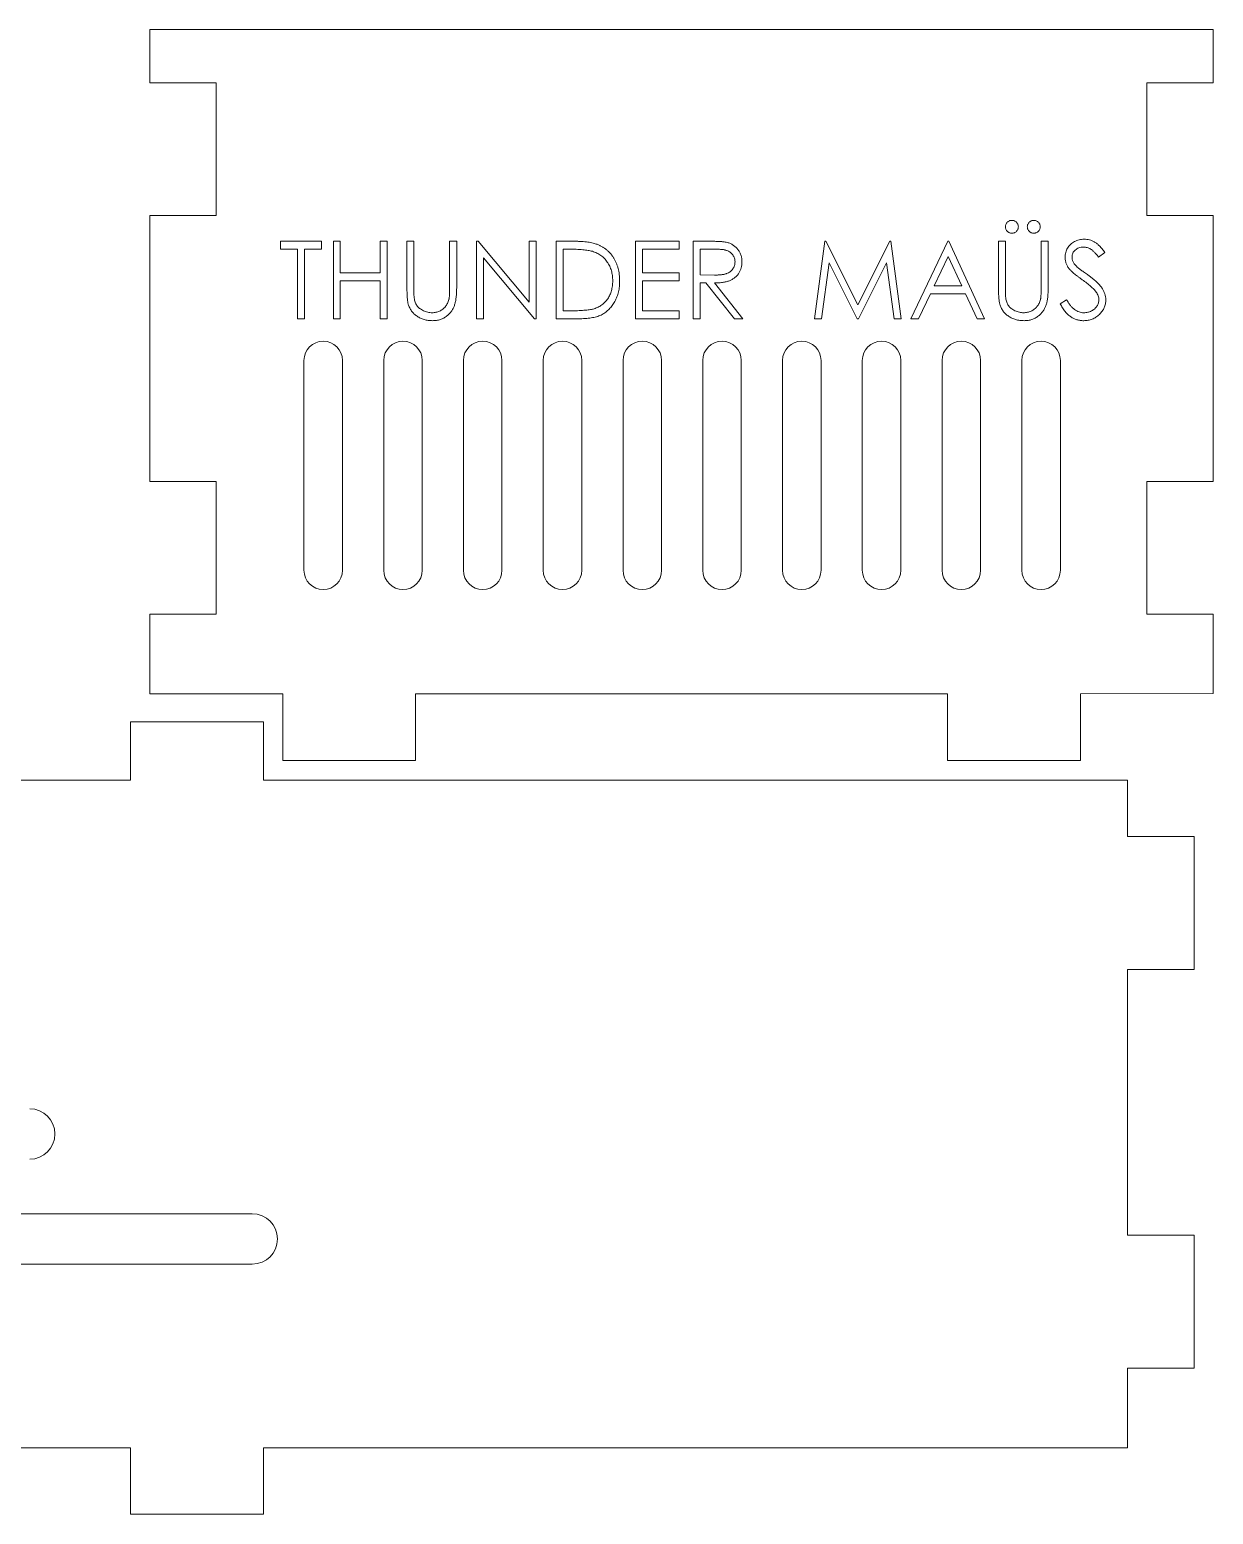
# Model space of a CAD drawing. Header units: millimetres. Extents: x 484 to 740, y 11 to 485.
# Drawn here: x 627.3 to 740.4, y 342.9 to 484.8 of the extents above; entities that cross this region are included whole.
import ezdxf

# ---------------------------------------------------------------- set-up
doc = ezdxf.new("R2010")
doc.units = ezdxf.units.MM

msp = doc.modelspace()

# ---------------------------------------------------------------- linework, layer by layer
at = {"color": 7, "linetype": 'Continuous', "lineweight": 15}
for p, q in [((638.8, 479.7), (638.8, 484.78)), ((638.8, 484.78), (740.4, 484.78)), ((740.4, 484.78), (740.4, 479.7)), ((645.15, 479.7), (638.8, 479.7)), ((645.15, 467), (645.15, 479.7)), ((740.4, 479.7), (734.05, 479.7)), ((734.05, 479.7), (734.05, 467)), ((638.8, 467), (645.15, 467)), ((638.8, 441.6), (638.8, 467)), ((734.05, 467), (740.4, 467)), ((740.4, 467), (740.4, 441.6)), ((651.3, 464.56), (655.2, 464.56)), ((651.3, 463.8), (651.3, 464.56)), ((655.2, 464.56), (655.2, 463.8)), ((656.34, 464.56), (657, 464.56)), ((656.34, 457.15), (656.34, 464.56)), ((657, 464.56), (657, 461.52)), ((660.8, 464.56), (661.47, 464.56)), ((660.8, 461.52), (660.8, 464.56)), ((661.47, 464.56), (661.47, 457.15)), ((663.37, 464.56), (664.03, 464.56)), ((663.37, 460.08), (663.37, 464.56)), ((664.03, 464.56), (664.03, 460.12)), ((667.45, 464.56), (668.12, 464.56)), ((667.45, 460.12), (667.45, 464.56)), ((668.12, 464.56), (668.12, 460.08)), ((670.02, 464.56), (670.16, 464.56)), ((670.02, 457.15), (670.02, 464.56)), ((670.16, 464.56), (675.05, 458.73)), ((675.05, 464.56), (675.71, 464.56)), ((675.05, 458.73), (675.05, 464.56)), ((675.71, 464.56), (675.71, 457.15)), ((677.61, 464.56), (679.11, 464.56)), ((677.61, 457.15), (677.61, 464.56)), ((685.21, 464.56), (689.39, 464.56)), ((685.21, 457.15), (685.21, 464.56)), ((689.39, 464.56), (689.39, 463.8)), ((690.72, 464.56), (692.2, 464.56)), ((690.72, 457.15), (690.72, 464.56)), ((702.31, 457.15), (703.29, 464.56)), ((703.29, 464.56), (703.38, 464.56)), ((703.38, 464.56), (706.44, 458.48)), ((706.44, 458.48), (709.49, 464.56)), ((709.49, 464.56), (709.59, 464.56)), ((709.59, 464.56), (710.57, 457.15)), ((711.52, 457.15), (715.04, 464.56)), ((715.04, 464.56), (715.13, 464.56)), ((715.13, 464.56), (718.55, 457.15)), ((719.88, 464.56), (720.54, 464.56)), ((719.88, 460.08), (719.88, 464.56)), ((720.54, 464.56), (720.54, 460.12)), ((723.96, 464.56), (724.63, 464.56)), ((723.96, 460.12), (723.96, 464.56)), ((724.63, 464.56), (724.63, 460.08)), ((652.92, 463.8), (651.3, 463.8)), ((652.92, 457.15), (652.92, 463.8)), ((653.58, 463.8), (653.58, 457.15)), ((655.2, 463.8), (653.58, 463.8)), ((675.56, 457.15), (670.68, 462.97)), ((670.68, 462.97), (670.68, 457.15)), ((678.28, 463.8), (678.28, 457.91)), ((678.8, 463.8), (678.28, 463.8)), ((685.88, 463.8), (685.88, 461.52)), ((689.39, 463.8), (685.88, 463.8)), ((691.39, 463.8), (691.39, 461.33)), ((692.77, 463.8), (691.39, 463.8)), ((715.08, 463.11), (713.73, 460.28)), ((716.38, 460.28), (715.08, 463.11)), ((730.04, 463.49), (729.44, 463.04)), ((657, 461.52), (660.8, 461.52)), ((685.88, 461.52), (689.39, 461.52)), ((689.39, 461.52), (689.39, 460.76)), ((691.39, 461.33), (692.74, 461.32)), ((703.69, 462.49), (702.98, 457.15)), ((706.37, 457.15), (703.69, 462.49)), ((709.19, 462.48), (706.52, 457.15)), ((709.9, 457.15), (709.19, 462.48)), ((657, 460.76), (657, 457.15)), ((660.8, 460.76), (657, 460.76)), ((660.8, 457.15), (660.8, 460.76)), ((685.88, 460.76), (685.88, 457.91)), ((689.39, 460.76), (685.88, 460.76)), ((691.39, 460.57), (691.39, 457.15)), ((691.93, 460.57), (691.39, 460.57)), ((694.65, 457.15), (691.93, 460.57)), ((692.75, 460.57), (695.47, 457.15)), ((713.73, 460.28), (716.38, 460.28)), ((713.37, 459.53), (712.25, 457.15)), ((716.73, 459.53), (713.37, 459.53)), ((717.83, 457.15), (716.73, 459.53)), ((725.77, 458.58), (726.39, 458.96)), ((653.58, 457.15), (652.92, 457.15)), ((657, 457.15), (656.34, 457.15)), ((661.47, 457.15), (660.8, 457.15)), ((670.68, 457.15), (670.02, 457.15)), ((675.71, 457.15), (675.56, 457.15)), ((679.91, 457.15), (677.61, 457.15)), ((678.28, 457.91), (679.13, 457.91)), ((689.39, 457.15), (685.21, 457.15)), ((685.88, 457.91), (689.39, 457.91)), ((689.39, 457.91), (689.39, 457.15)), ((691.39, 457.15), (690.72, 457.15)), ((695.47, 457.15), (694.65, 457.15)), ((702.98, 457.15), (702.31, 457.15)), ((706.52, 457.15), (706.37, 457.15)), ((710.57, 457.15), (709.9, 457.15)), ((712.25, 457.15), (711.52, 457.15)), ((718.55, 457.15), (717.83, 457.15)), ((653.53, 453.16), (653.53, 433.1)), ((657.21, 453.16), (657.21, 433.1)), ((661.15, 453.16), (661.15, 433.1)), ((664.83, 453.16), (664.83, 433.1)), ((668.77, 453.16), (668.77, 433.1)), ((672.45, 453.16), (672.45, 433.1)), ((676.39, 453.16), (676.39, 433.1)), ((680.07, 453.16), (680.07, 433.1)), ((684.01, 453.16), (684.01, 433.1)), ((687.69, 453.16), (687.69, 433.1)), ((691.63, 453.16), (691.63, 433.1)), ((695.31, 453.16), (695.31, 433.1)), ((699.25, 453.16), (699.25, 433.1)), ((702.93, 453.16), (702.93, 433.1)), ((706.87, 453.16), (706.87, 433.1)), ((710.55, 453.16), (710.55, 433.1)), ((714.49, 453.16), (714.49, 433.1)), ((718.17, 453.16), (718.17, 433.1)), ((722.11, 453.16), (722.11, 433.1)), ((725.79, 453.16), (725.79, 433.1)), ((645.15, 441.6), (638.8, 441.6)), ((645.15, 428.9), (645.15, 441.6)), ((740.4, 441.6), (734.05, 441.6)), ((734.05, 441.6), (734.05, 428.9)), ((638.8, 428.9), (645.15, 428.9)), ((638.8, 421.28), (638.8, 428.9)), ((734.05, 428.9), (740.4, 428.9)), ((740.4, 428.9), (740.4, 421.34)), ((651.5, 421.28), (638.8, 421.28)), ((651.5, 414.93), (651.5, 421.28)), ((715, 421.28), (664.2, 421.28)), ((664.2, 421.28), (664.2, 414.93)), ((715, 414.93), (715, 421.28)), ((740.4, 421.34), (727.7, 421.28)), ((727.7, 421.28), (727.7, 414.93)), ((636.96, 418.63), (636.96, 413.04)), ((649.66, 418.63), (636.96, 418.63)), ((649.66, 413.04), (649.66, 418.63)), ((664.2, 414.93), (651.5, 414.93)), ((727.7, 414.93), (715, 414.93)), ((636.96, 413.04), (586.16, 413.04)), ((732.21, 413.04), (649.66, 413.04)), ((732.21, 407.64), (732.21, 413.04)), ((738.56, 407.64), (732.21, 407.64)), ((738.56, 394.94), (738.56, 407.64)), ((732.21, 394.94), (738.56, 394.94)), ((732.21, 369.54), (732.21, 394.94)), ((648.59, 371.6), (572.39, 371.6)), ((738.56, 369.54), (732.21, 369.54)), ((738.56, 356.84), (738.56, 369.54)), ((572.39, 366.78), (648.59, 366.78)), ((732.21, 356.84), (738.56, 356.84)), ((732.21, 349.22), (732.21, 356.84)), ((586.16, 349.22), (636.96, 349.22)), ((636.96, 349.22), (636.96, 342.87)), ((649.66, 349.22), (732.21, 349.22)), ((649.66, 342.87), (649.66, 349.22)), ((636.96, 342.87), (649.66, 342.87))]:
    msp.add_line(p, q, dxfattribs=at)
for centre, radius, start, end in [((655.37, 453.16), 1.84, 0, 180), ((662.99, 453.16), 1.84, 0, 180), ((670.61, 453.16), 1.84, 0, 180), ((678.23, 453.16), 1.84, 0, 180), ((685.85, 453.16), 1.84, 0, 180), ((693.47, 453.16), 1.84, 0, 180), ((701.09, 453.16), 1.84, 0, 180), ((708.71, 453.16), 1.84, 0, 180), ((716.33, 453.16), 1.84, 0, 180), ((723.95, 453.16), 1.84, 0, 180), ((655.37, 433.1), 1.84, 180, 0), ((662.99, 433.1), 1.84, 180, 0), ((670.61, 433.1), 1.84, 180, 0), ((678.23, 433.1), 1.84, 180, 0), ((685.85, 433.1), 1.84, 180, 0), ((693.47, 433.1), 1.84, 180, 0), ((701.09, 433.1), 1.84, 180, 0), ((708.71, 433.1), 1.84, 180, 0), ((716.33, 433.1), 1.84, 180, 0), ((723.95, 433.1), 1.84, 180, 0), ((627.33, 379.22), 2.41, 270, 90), ((648.59, 369.19), 2.41, 270, 90)]:
    msp.add_arc(centre, radius, start, end, dxfattribs=at)
for points, knots in [([(720.54, 465.94), (720.55, 465.98), (720.55, 466.06), (720.59, 466.17), (720.64, 466.28), (720.72, 466.38), (720.82, 466.45), (720.92, 466.51), (721.04, 466.55), (721.12, 466.55), (721.16, 466.55)], [0, 0, 0, 0, 0.1276753, 0.250722, 0.3726778, 0.4999116, 0.6271455, 0.751179, 0.8723247, 1, 1, 1, 1]), ([(721.16, 465.32), (721.12, 465.32), (721.04, 465.33), (720.92, 465.36), (720.82, 465.42), (720.72, 465.5), (720.64, 465.59), (720.59, 465.7), (720.55, 465.81), (720.55, 465.89), (720.54, 465.94)], [0, 0, 0, 0, 0.127728, 0.249359, 0.372713, 0.5, 0.627287, 0.750641, 0.872272, 1, 1, 1, 1]), ([(721.16, 466.55), (721.2, 466.55), (721.28, 466.55), (721.4, 466.51), (721.51, 466.45), (721.6, 466.38), (721.68, 466.28), (721.74, 466.18), (721.77, 466.06), (721.78, 465.98), (721.78, 465.94)], [0, 0, 0, 0, 0.127619, 0.250182, 0.372822, 0.5, 0.627178, 0.749818, 0.872381, 1, 1, 1, 1]), ([(721.78, 465.94), (721.78, 465.89), (721.77, 465.81), (721.74, 465.7), (721.68, 465.59), (721.6, 465.5), (721.51, 465.42), (721.4, 465.36), (721.28, 465.33), (721.2, 465.32), (721.16, 465.32)], [0, 0, 0, 0, 0.127675, 0.248821, 0.372855, 0.500088, 0.627322, 0.749278, 0.872325, 1, 1, 1, 1]), ([(722.63, 465.94), (722.64, 465.98), (722.64, 466.06), (722.68, 466.17), (722.73, 466.28), (722.81, 466.38), (722.91, 466.45), (723.01, 466.51), (723.13, 466.55), (723.21, 466.55), (723.25, 466.55)], [0, 0, 0, 0, 0.127675, 0.250722, 0.372678, 0.499912, 0.627145, 0.751179, 0.872325, 1, 1, 1, 1]), ([(723.25, 465.32), (723.21, 465.32), (723.13, 465.33), (723.01, 465.36), (722.91, 465.42), (722.81, 465.5), (722.73, 465.59), (722.68, 465.7), (722.64, 465.81), (722.64, 465.89), (722.63, 465.94)], [0, 0, 0, 0, 0.127728, 0.249359, 0.372713, 0.5, 0.627287, 0.750641, 0.872272, 1, 1, 1, 1]), ([(723.25, 466.55), (723.29, 466.55), (723.37, 466.55), (723.49, 466.51), (723.6, 466.45), (723.69, 466.38), (723.77, 466.28), (723.83, 466.18), (723.86, 466.06), (723.87, 465.98), (723.87, 465.94)], [0, 0, 0, 0, 0.127619, 0.250182, 0.372822, 0.5, 0.627178, 0.749818, 0.872381, 1, 1, 1, 1]), ([(723.87, 465.94), (723.87, 465.89), (723.86, 465.81), (723.83, 465.7), (723.77, 465.59), (723.69, 465.5), (723.6, 465.42), (723.49, 465.36), (723.37, 465.33), (723.29, 465.32), (723.25, 465.32)], [0, 0, 0, 0, 0.1276753, 0.248821, 0.3728545, 0.5000884, 0.6273222, 0.749278, 0.8723247, 1, 1, 1, 1]), ([(679.11, 464.56), (679.24, 464.56), (679.49, 464.56), (679.85, 464.54), (680.19, 464.52), (680.5, 464.49), (680.78, 464.46), (681.03, 464.41), (681.26, 464.36), (681.4, 464.31), (681.46, 464.29)], [0, 0, 0, 0, 0.164289, 0.317406, 0.458844, 0.589367, 0.707831, 0.81577, 0.91288, 1, 1, 1, 1]), ([(681.46, 464.29), (681.55, 464.26), (681.72, 464.19), (681.96, 464.07), (682.18, 463.93), (682.4, 463.78), (682.59, 463.61), (682.78, 463.42), (682.95, 463.21), (683.1, 462.98), (683.24, 462.75), (683.36, 462.5), (683.46, 462.23), (683.55, 461.96), (683.61, 461.68), (683.66, 461.38), (683.69, 461.07), (683.69, 460.87), (683.69, 460.76)], [0, 0, 0, 0, 0.061545, 0.121694, 0.181155, 0.239875, 0.298702, 0.357647, 0.417605, 0.478494, 0.540407, 0.602345, 0.665004, 0.728559, 0.793651, 0.860534, 0.929236, 1, 1, 1, 1]), ([(692.2, 464.56), (692.3, 464.56), (692.49, 464.56), (692.76, 464.55), (693.01, 464.54), (693.23, 464.54), (693.43, 464.52), (693.6, 464.5), (693.75, 464.48), (693.84, 464.47), (693.88, 464.46)], [0, 0, 0, 0, 0.176258, 0.338434, 0.484822, 0.617158, 0.734698, 0.837385, 0.926372, 1, 1, 1, 1]), ([(693.88, 464.46), (693.94, 464.44), (694.04, 464.42), (694.2, 464.36), (694.35, 464.3), (694.48, 464.22), (694.61, 464.13), (694.74, 464.03), (694.86, 463.93), (694.96, 463.81), (695.06, 463.68), (695.14, 463.54), (695.22, 463.4), (695.27, 463.25), (695.32, 463.09), (695.35, 462.93), (695.37, 462.75), (695.37, 462.64), (695.37, 462.58)], [0, 0, 0, 0, 0.064217, 0.127064, 0.188745, 0.249132, 0.309453, 0.369827, 0.43065, 0.492352, 0.554072, 0.61569, 0.676798, 0.738439, 0.801317, 0.865185, 0.931641, 1, 1, 1, 1]), ([(726.24, 463.02), (726.25, 463.1), (726.25, 463.25), (726.3, 463.48), (726.37, 463.7), (726.47, 463.9), (726.6, 464.09), (726.76, 464.26), (726.94, 464.4), (727.14, 464.53), (727.36, 464.62), (727.58, 464.7), (727.82, 464.74), (727.99, 464.75), (728.07, 464.75)], [0, 0, 0, 0, 0.0837854, 0.1657799, 0.24628, 0.3274609, 0.408797, 0.4897152, 0.571376, 0.6555233, 0.7410195, 0.8265468, 0.9119889, 1, 1, 1, 1]), ([(728.07, 464.75), (728.16, 464.75), (728.33, 464.74), (728.58, 464.69), (728.83, 464.6), (729.03, 464.5), (729.18, 464.41), (729.3, 464.32), (729.42, 464.21), (729.54, 464.1), (729.67, 463.97), (729.79, 463.82), (729.92, 463.67), (730, 463.55), (730.04, 463.49)], [0, 0, 0, 0, 0.107233, 0.213252, 0.31883, 0.426794, 0.483646, 0.543604, 0.608308, 0.677127, 0.750686, 0.828713, 0.91219, 1, 1, 1, 1]), ([(681.08, 463.59), (681.01, 463.61), (680.88, 463.65), (680.67, 463.68), (680.42, 463.72), (680.15, 463.75), (679.85, 463.77), (679.53, 463.79), (679.17, 463.8), (678.93, 463.8), (678.8, 463.8)], [0, 0, 0, 0, 0.084319, 0.179285, 0.286583, 0.405111, 0.535593, 0.67819, 0.832976, 1, 1, 1, 1]), ([(683.03, 460.76), (683.03, 460.85), (683.02, 461.02), (683, 461.27), (682.96, 461.51), (682.9, 461.74), (682.83, 461.96), (682.74, 462.17), (682.64, 462.38), (682.51, 462.57), (682.38, 462.75), (682.23, 462.91), (682.07, 463.06), (681.9, 463.2), (681.71, 463.32), (681.51, 463.43), (681.3, 463.52), (681.15, 463.57), (681.08, 463.59)], [0, 0, 0, 0, 0.070151, 0.137813, 0.203226, 0.267174, 0.330024, 0.391794, 0.453084, 0.514334, 0.575, 0.634865, 0.694116, 0.753442, 0.813126, 0.87408, 0.936007, 1, 1, 1, 1]), ([(694.71, 462.58), (694.71, 462.64), (694.7, 462.76), (694.66, 462.93), (694.59, 463.09), (694.5, 463.25), (694.38, 463.38), (694.25, 463.5), (694.1, 463.6), (693.96, 463.66), (693.83, 463.7), (693.73, 463.73), (693.6, 463.75), (693.46, 463.77), (693.31, 463.78), (693.15, 463.79), (692.96, 463.8), (692.84, 463.8), (692.77, 463.8)], [0, 0, 0, 0, 0.068814, 0.136365, 0.204019, 0.273064, 0.342913, 0.410965, 0.479169, 0.549308, 0.587652, 0.630647, 0.678879, 0.731934, 0.791111, 0.855283, 0.925086, 1, 1, 1, 1]), ([(726.66, 461.89), (726.62, 461.94), (726.56, 462.02), (726.47, 462.16), (726.4, 462.29), (726.35, 462.43), (726.3, 462.58), (726.27, 462.72), (726.25, 462.87), (726.24, 462.97), (726.24, 463.02)], [0, 0, 0, 0, 0.133507, 0.262559, 0.388264, 0.512667, 0.633722, 0.755394, 0.877553, 1, 1, 1, 1]), ([(727.99, 463.99), (727.92, 463.99), (727.77, 463.98), (727.56, 463.93), (727.37, 463.84), (727.21, 463.72), (727.08, 463.58), (726.98, 463.42), (726.92, 463.24), (726.91, 463.11), (726.91, 463.05)], [0, 0, 0, 0, 0.143073, 0.275903, 0.402371, 0.528414, 0.650356, 0.765895, 0.880774, 1, 1, 1, 1]), ([(726.91, 463.05), (726.91, 463.01), (726.91, 462.93), (726.93, 462.81), (726.96, 462.7), (727.01, 462.58), (727.08, 462.46), (727.16, 462.34), (727.27, 462.22), (727.35, 462.14), (727.4, 462.09)], [0, 0, 0, 0, 0.107285, 0.214746, 0.322939, 0.434116, 0.553412, 0.686073, 0.834256, 1, 1, 1, 1]), ([(729.44, 463.04), (729.4, 463.09), (729.33, 463.18), (729.23, 463.3), (729.13, 463.42), (729.03, 463.52), (728.94, 463.61), (728.85, 463.69), (728.76, 463.75), (728.66, 463.82), (728.52, 463.89), (728.35, 463.95), (728.18, 463.98), (728.06, 463.99), (727.99, 463.99)], [0, 0, 0, 0, 0.098469, 0.189629, 0.274184, 0.352183, 0.423199, 0.488551, 0.548473, 0.60144, 0.701198, 0.799592, 0.898545, 1, 1, 1, 1]), ([(692.74, 461.32), (692.81, 461.32), (692.93, 461.32), (693.11, 461.33), (693.27, 461.34), (693.42, 461.35), (693.56, 461.37), (693.69, 461.39), (693.8, 461.42), (693.94, 461.47), (694.09, 461.53), (694.25, 461.63), (694.39, 461.76), (694.5, 461.9), (694.6, 462.05), (694.66, 462.22), (694.7, 462.4), (694.71, 462.52), (694.71, 462.58)], [0, 0, 0, 0, 0.071668, 0.138913, 0.201185, 0.259124, 0.312255, 0.360682, 0.405086, 0.445102, 0.518778, 0.589462, 0.658462, 0.727283, 0.796322, 0.863175, 0.930949, 1, 1, 1, 1]), ([(695.37, 462.58), (695.37, 462.48), (695.37, 462.29), (695.31, 462.01), (695.22, 461.75), (695.09, 461.5), (694.93, 461.29), (694.73, 461.1), (694.5, 460.94), (694.29, 460.82), (694.1, 460.75), (693.95, 460.7), (693.78, 460.66), (693.6, 460.63), (693.4, 460.6), (693.2, 460.58), (692.98, 460.57), (692.83, 460.57), (692.75, 460.57)], [0, 0, 0, 0, 0.07878, 0.153721, 0.226714, 0.299191, 0.37119, 0.443006, 0.516689, 0.593217, 0.633873, 0.676989, 0.7229, 0.771959, 0.824211, 0.879379, 0.937948, 1, 1, 1, 1]), ([(727.87, 460.88), (727.79, 460.94), (727.64, 461.05), (727.44, 461.2), (727.25, 461.35), (727.09, 461.48), (726.95, 461.6), (726.83, 461.71), (726.73, 461.8), (726.68, 461.86), (726.66, 461.89)], [0, 0, 0, 0, 0.181535, 0.347082, 0.495568, 0.628357, 0.74552, 0.845831, 0.930782, 1, 1, 1, 1]), ([(727.4, 462.09), (727.41, 462.08), (727.45, 462.05), (727.52, 461.99), (727.61, 461.92), (727.73, 461.83), (727.86, 461.73), (728.02, 461.62), (728.2, 461.49), (728.33, 461.4), (728.39, 461.36)], [0, 0, 0, 0, 0.052594, 0.124952, 0.218094, 0.333502, 0.468789, 0.624938, 0.801683, 1, 1, 1, 1]), ([(728.39, 461.36), (728.47, 461.3), (728.63, 461.18), (728.85, 461.01), (729.05, 460.85), (729.23, 460.69), (729.39, 460.53), (729.54, 460.38), (729.66, 460.23), (729.79, 460.05), (729.93, 459.82), (730.05, 459.53), (730.12, 459.25), (730.13, 459.06), (730.14, 458.97)], [0, 0, 0, 0, 0.0969723, 0.1877734, 0.2723961, 0.351321, 0.4243348, 0.4919088, 0.5542332, 0.6112677, 0.7163478, 0.8145401, 0.9084955, 1, 1, 1, 1]), ([(663.5, 458.52), (663.49, 458.56), (663.46, 458.65), (663.44, 458.79), (663.42, 458.95), (663.4, 459.14), (663.39, 459.34), (663.38, 459.57), (663.37, 459.82), (663.37, 459.99), (663.37, 460.08)], [0, 0, 0, 0, 0.07813, 0.169465, 0.274335, 0.39211, 0.523687, 0.668365, 0.827132, 1, 1, 1, 1]), ([(664.03, 460.12), (664.03, 460.06), (664.03, 459.94), (664.03, 459.77), (664.04, 459.62), (664.04, 459.49), (664.04, 459.37), (664.05, 459.28), (664.05, 459.2), (664.06, 459.15), (664.06, 459.13)], [0, 0, 0, 0, 0.191079, 0.362605, 0.516099, 0.650038, 0.765977, 0.862374, 0.940842, 1, 1, 1, 1]), ([(668.12, 460.08), (668.12, 460), (668.11, 459.85), (668.11, 459.62), (668.09, 459.4), (668.07, 459.19), (668.04, 459), (668.01, 458.81), (667.97, 458.64), (667.93, 458.48), (667.88, 458.33), (667.81, 458.18), (667.74, 458.04), (667.65, 457.9), (667.55, 457.77), (667.43, 457.65), (667.31, 457.53), (667.18, 457.41), (667.03, 457.31), (666.88, 457.21), (666.72, 457.13), (666.56, 457.07), (666.38, 457.02), (666.2, 456.99), (666.01, 456.97), (665.88, 456.96), (665.81, 456.96)], [0, 0, 0, 0, 0.054858, 0.107059, 0.156978, 0.203992, 0.248492, 0.290483, 0.330489, 0.367886, 0.403858, 0.440009, 0.476295, 0.512792, 0.550485, 0.588381, 0.627645, 0.667979, 0.708433, 0.748602, 0.789088, 0.829461, 0.870371, 0.912214, 0.955547, 1, 1, 1, 1]), ([(667.38, 458.97), (667.38, 459), (667.4, 459.05), (667.41, 459.15), (667.42, 459.27), (667.43, 459.4), (667.44, 459.56), (667.45, 459.73), (667.45, 459.92), (667.45, 460.05), (667.45, 460.12)], [0, 0, 0, 0, 0.069835, 0.155621, 0.257802, 0.373811, 0.506402, 0.655564, 0.820079, 1, 1, 1, 1]), ([(683.69, 460.76), (683.69, 460.67), (683.69, 460.49), (683.67, 460.22), (683.63, 459.97), (683.58, 459.72), (683.51, 459.47), (683.43, 459.24), (683.34, 459.02), (683.23, 458.8), (683.11, 458.6), (682.98, 458.41), (682.84, 458.23), (682.69, 458.07), (682.53, 457.92), (682.37, 457.78), (682.19, 457.66), (682.01, 457.55), (681.81, 457.45), (681.59, 457.37), (681.36, 457.3), (681.1, 457.25), (680.83, 457.2), (680.54, 457.17), (680.23, 457.15), (680.02, 457.15), (679.91, 457.15)], [0, 0, 0, 0, 0.046081, 0.090807, 0.134295, 0.177024, 0.218823, 0.260244, 0.30108, 0.341614, 0.381583, 0.42012, 0.458075, 0.494738, 0.531195, 0.566934, 0.602713, 0.638327, 0.674853, 0.713467, 0.754442, 0.797815, 0.843989, 0.893072, 0.944963, 1, 1, 1, 1]), ([(681.25, 458.1), (681.31, 458.12), (681.45, 458.17), (681.64, 458.26), (681.82, 458.36), (681.99, 458.47), (682.15, 458.6), (682.29, 458.74), (682.43, 458.89), (682.55, 459.06), (682.67, 459.24), (682.76, 459.43), (682.85, 459.63), (682.91, 459.84), (682.96, 460.05), (683, 460.28), (683.02, 460.52), (683.03, 460.68), (683.03, 460.76)], [0, 0, 0, 0, 0.062415, 0.123338, 0.183125, 0.241783, 0.300579, 0.35968, 0.418882, 0.479531, 0.540851, 0.602303, 0.664463, 0.727806, 0.792895, 0.859672, 0.928464, 1, 1, 1, 1]), ([(720.01, 458.52), (720, 458.56), (719.98, 458.65), (719.95, 458.79), (719.93, 458.95), (719.91, 459.14), (719.9, 459.34), (719.89, 459.57), (719.88, 459.82), (719.88, 459.99), (719.88, 460.08)], [0, 0, 0, 0, 0.07813, 0.169465, 0.274335, 0.39211, 0.523687, 0.668365, 0.827132, 1, 1, 1, 1]), ([(720.54, 460.12), (720.54, 460.06), (720.54, 459.94), (720.55, 459.77), (720.55, 459.62), (720.55, 459.49), (720.56, 459.37), (720.56, 459.28), (720.57, 459.2), (720.57, 459.15), (720.57, 459.13)], [0, 0, 0, 0, 0.191079, 0.362605, 0.516099, 0.650038, 0.765977, 0.862374, 0.940842, 1, 1, 1, 1]), ([(724.63, 460.08), (724.63, 460), (724.63, 459.85), (724.62, 459.62), (724.6, 459.4), (724.58, 459.19), (724.56, 459), (724.53, 458.81), (724.49, 458.64), (724.44, 458.48), (724.39, 458.33), (724.32, 458.18), (724.25, 458.04), (724.16, 457.9), (724.06, 457.77), (723.95, 457.65), (723.82, 457.53), (723.69, 457.41), (723.55, 457.31), (723.39, 457.21), (723.23, 457.13), (723.07, 457.07), (722.89, 457.02), (722.71, 456.99), (722.52, 456.97), (722.39, 456.96), (722.33, 456.96)], [0, 0, 0, 0, 0.054858, 0.107059, 0.156978, 0.203992, 0.248492, 0.290483, 0.330489, 0.367886, 0.403858, 0.440009, 0.476295, 0.512792, 0.550485, 0.588381, 0.627645, 0.667979, 0.708433, 0.748602, 0.789088, 0.829461, 0.870371, 0.912214, 0.955547, 1, 1, 1, 1]), ([(723.89, 458.97), (723.89, 459), (723.91, 459.05), (723.92, 459.15), (723.94, 459.27), (723.94, 459.4), (723.95, 459.56), (723.96, 459.73), (723.96, 459.92), (723.96, 460.05), (723.96, 460.12)], [0, 0, 0, 0, 0.069835, 0.155621, 0.257802, 0.373811, 0.506402, 0.655564, 0.820079, 1, 1, 1, 1]), ([(729.21, 459.7), (729.17, 459.75), (729.1, 459.83), (728.98, 459.97), (728.84, 460.1), (728.69, 460.25), (728.51, 460.4), (728.32, 460.56), (728.1, 460.72), (727.95, 460.83), (727.87, 460.88)], [0, 0, 0, 0, 0.0902792, 0.1895299, 0.2991979, 0.4189259, 0.5483763, 0.6881364, 0.8390835, 1, 1, 1, 1]), ([(665.81, 456.96), (665.74, 456.96), (665.6, 456.97), (665.4, 456.98), (665.2, 457.02), (665.01, 457.06), (664.83, 457.13), (664.65, 457.2), (664.49, 457.29), (664.33, 457.39), (664.18, 457.5), (664.04, 457.62), (663.92, 457.75), (663.81, 457.88), (663.71, 458.03), (663.63, 458.19), (663.56, 458.35), (663.52, 458.47), (663.5, 458.52)], [0, 0, 0, 0, 0.0711745, 0.1396441, 0.2063172, 0.2713732, 0.3354181, 0.3980763, 0.4606079, 0.5229695, 0.5847157, 0.6448949, 0.7042906, 0.7629982, 0.8210874, 0.8801039, 0.9393885, 1, 1, 1, 1]), ([(664.06, 459.13), (664.07, 459.07), (664.09, 458.93), (664.15, 458.74), (664.22, 458.56), (664.31, 458.4), (664.43, 458.26), (664.57, 458.13), (664.75, 458.02), (664.94, 457.91), (665.14, 457.83), (665.35, 457.77), (665.57, 457.73), (665.71, 457.72), (665.78, 457.72)], [0, 0, 0, 0, 0.086315, 0.167766, 0.244433, 0.318135, 0.391884, 0.470068, 0.553904, 0.644339, 0.736875, 0.826168, 0.913679, 1, 1, 1, 1]), ([(665.78, 457.72), (665.84, 457.72), (665.96, 457.73), (666.14, 457.76), (666.31, 457.81), (666.48, 457.87), (666.64, 457.96), (666.79, 458.06), (666.92, 458.17), (667.05, 458.3), (667.15, 458.45), (667.24, 458.61), (667.32, 458.78), (667.36, 458.91), (667.38, 458.97)], [0, 0, 0, 0, 0.082891, 0.165303, 0.247762, 0.331528, 0.41528, 0.496366, 0.577151, 0.657783, 0.739322, 0.823793, 0.909476, 1, 1, 1, 1]), ([(722.33, 456.96), (722.26, 456.96), (722.12, 456.97), (721.91, 456.98), (721.71, 457.02), (721.52, 457.06), (721.34, 457.13), (721.16, 457.2), (721, 457.29), (720.84, 457.39), (720.69, 457.5), (720.56, 457.62), (720.43, 457.75), (720.32, 457.88), (720.22, 458.03), (720.14, 458.19), (720.07, 458.35), (720.03, 458.47), (720.01, 458.52)], [0, 0, 0, 0, 0.0711745, 0.1396441, 0.2063172, 0.2713732, 0.3354181, 0.3980763, 0.4606079, 0.5229695, 0.5847157, 0.6448949, 0.7042906, 0.7629982, 0.8210874, 0.8801039, 0.9393885, 1, 1, 1, 1]), ([(720.57, 459.13), (720.58, 459.07), (720.61, 458.93), (720.66, 458.74), (720.74, 458.56), (720.83, 458.4), (720.94, 458.26), (721.09, 458.13), (721.26, 458.02), (721.45, 457.91), (721.66, 457.83), (721.87, 457.77), (722.08, 457.73), (722.22, 457.72), (722.29, 457.72)], [0, 0, 0, 0, 0.086315, 0.167766, 0.244433, 0.318135, 0.391884, 0.470068, 0.553904, 0.644339, 0.736875, 0.826168, 0.913679, 1, 1, 1, 1]), ([(722.29, 457.72), (722.35, 457.72), (722.47, 457.73), (722.65, 457.76), (722.82, 457.81), (722.99, 457.87), (723.15, 457.96), (723.3, 458.06), (723.44, 458.17), (723.56, 458.3), (723.66, 458.45), (723.76, 458.61), (723.83, 458.78), (723.87, 458.91), (723.89, 458.97)], [0, 0, 0, 0, 0.082891, 0.165303, 0.247762, 0.331528, 0.41528, 0.496366, 0.577151, 0.657783, 0.739322, 0.823793, 0.909476, 1, 1, 1, 1]), ([(728.02, 456.96), (727.96, 456.96), (727.85, 456.96), (727.69, 456.98), (727.53, 457.01), (727.37, 457.05), (727.22, 457.1), (727.07, 457.17), (726.93, 457.24), (726.79, 457.33), (726.65, 457.43), (726.51, 457.55), (726.38, 457.68), (726.25, 457.83), (726.13, 458), (726, 458.18), (725.88, 458.37), (725.81, 458.51), (725.77, 458.58)], [0, 0, 0, 0, 0.057208, 0.113696, 0.169178, 0.224159, 0.27872, 0.333794, 0.389241, 0.445822, 0.503704, 0.564294, 0.627975, 0.695038, 0.765373, 0.839611, 0.917538, 1, 1, 1, 1]), ([(726.39, 458.96), (726.45, 458.86), (726.56, 458.67), (726.75, 458.42), (726.94, 458.2), (727.14, 458.03), (727.35, 457.89), (727.57, 457.79), (727.79, 457.73), (727.94, 457.72), (728.02, 457.72)], [0, 0, 0, 0, 0.159004, 0.304646, 0.438547, 0.562322, 0.677433, 0.786897, 0.893611, 1, 1, 1, 1]), ([(728.02, 457.72), (728.09, 457.72), (728.21, 457.73), (728.4, 457.76), (728.59, 457.81), (728.76, 457.89), (728.93, 457.98), (729.07, 458.09), (729.19, 458.22), (729.29, 458.35), (729.37, 458.5), (729.43, 458.66), (729.46, 458.81), (729.47, 458.92), (729.47, 458.98)], [0, 0, 0, 0, 0.091264, 0.18093, 0.270088, 0.360156, 0.448343, 0.532666, 0.613834, 0.693982, 0.772716, 0.849335, 0.923967, 1, 1, 1, 1]), ([(730.14, 458.97), (730.14, 458.9), (730.13, 458.77), (730.1, 458.57), (730.05, 458.39), (729.99, 458.21), (729.9, 458.03), (729.79, 457.87), (729.67, 457.71), (729.52, 457.55), (729.36, 457.42), (729.2, 457.29), (729.02, 457.19), (728.84, 457.11), (728.65, 457.04), (728.44, 456.99), (728.24, 456.97), (728.09, 456.96), (728.02, 456.96)], [0, 0, 0, 0, 0.0614843, 0.1217745, 0.1809196, 0.2402561, 0.3001144, 0.3611459, 0.4235006, 0.4886694, 0.5539541, 0.6175813, 0.6802384, 0.7421874, 0.8046632, 0.868259, 0.9330203, 1, 1, 1, 1]), ([(729.47, 458.98), (729.47, 459.04), (729.46, 459.16), (729.41, 459.35), (729.32, 459.53), (729.25, 459.64), (729.21, 459.7)], [0, 0, 0, 0, 0.234723, 0.477158, 0.728556, 1, 1, 1, 1]), ([(679.13, 457.91), (679.25, 457.91), (679.49, 457.91), (679.82, 457.92), (680.13, 457.94), (680.41, 457.96), (680.66, 457.98), (680.88, 458.01), (681.08, 458.05), (681.19, 458.08), (681.25, 458.1)], [0, 0, 0, 0, 0.171901, 0.330628, 0.475549, 0.606746, 0.725024, 0.829742, 0.921323, 1, 1, 1, 1])]:
    msp.add_open_spline(points, degree=3, knots=knots, dxfattribs=at)

doc.saveas('drawing.dxf')
